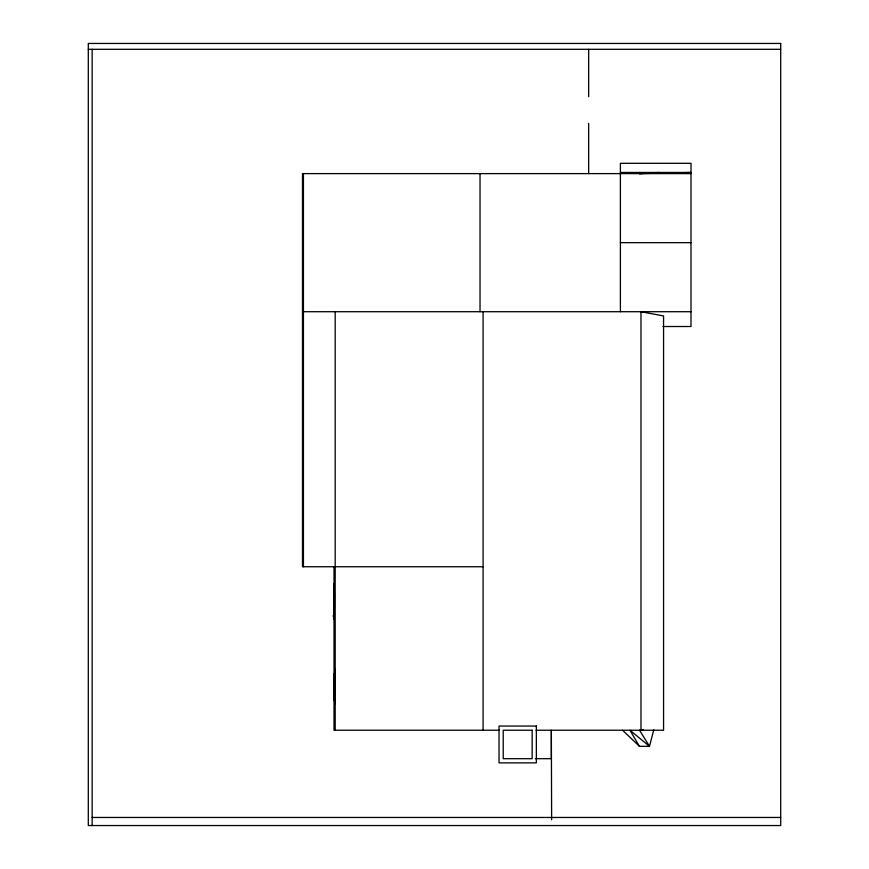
<?xml version="1.0" encoding="UTF-8"?>
<svg xmlns="http://www.w3.org/2000/svg" width="869" height="869" viewBox="0 0 869 869"><rect width="100%" height="100%" fill="white"/><g stroke="black" fill="none" stroke-linecap="round" stroke-linejoin="round"><path stroke-width="1.3" d="M333.446 615.904C333.435 613.862 333.457 618.12 333.435 616.067M334.033 602.032L333.946 596.243M334.217 615.904C334.196 613.862 334.217 618.12 334.207 616.067M334.033 603.857L333.989 593.646L333.978 607.409L334.033 603.184M334.022 604.694L333.989 608.137L333.935 601.598M333.957 595.862L333.989 594.396L334.022 596.742M653.76 729.862L649.491 746.319L639.443 746.319L622.562 730.232M334.185 614.828L334.217 617.131M643.256 729.504L639.53 730.232L649.491 746.319L629.938 730.232L639.443 746.319M639.443 172.464L639.443 173.615L659.452 172.464M639.443 173.615L690.996 172.464L691.051 163.318L620.401 163.318L620.401 311.71M88.301 49.305L780.699 49.305M620.401 172.464L690.996 172.464L690.996 326.516L662.949 326.516M690.996 173.615L302.488 173.615L302.488 566.74L483.088 566.74M620.401 242.668L690.996 242.668M302.673 242.983L302.901 274.528L302.792 242.983M303.433 311.71L690.996 311.71M302.673 390.974L302.901 420.596L302.792 390.974M334.022 583.729L334.022 619.119M335.076 669.13L335.076 704.52M499.197 730.232L334.022 730.232L334.022 566.74M536.01 730.232L663.568 730.232L663.568 315.947L640.985 311.71L640.985 730.232M535.304 758.691L551.348 758.691L551.348 730.232L551.63 819.858M92.147 817.468L780.699 817.468M334.033 598.274L334.033 600.131M588.671 49.305L588.671 96.698M588.671 123.398L588.671 173.615M483.088 311.71L483.088 730.232M480.025 173.615L480.025 311.71M335.184 311.71L335.184 730.232M303.433 173.615L303.433 566.74M92.147 49.305L92.147 825.55M334.315 599.686L334.369 608.137L334.38 593.646L334.315 599.686M780.699 43.45L88.301 43.45L88.301 825.55L780.699 825.55L780.699 43.45M303.292 473.659L303.118 531.361L303.292 473.659M334.38 673.279L334.185 700.588L334.38 673.279M536.358 726.049L499.034 726.049L499.034 762.873L536.358 762.873L536.358 726.049M532.165 730.232L503.216 730.232L503.216 758.691L532.165 758.691L532.165 730.232"/></g></svg>
